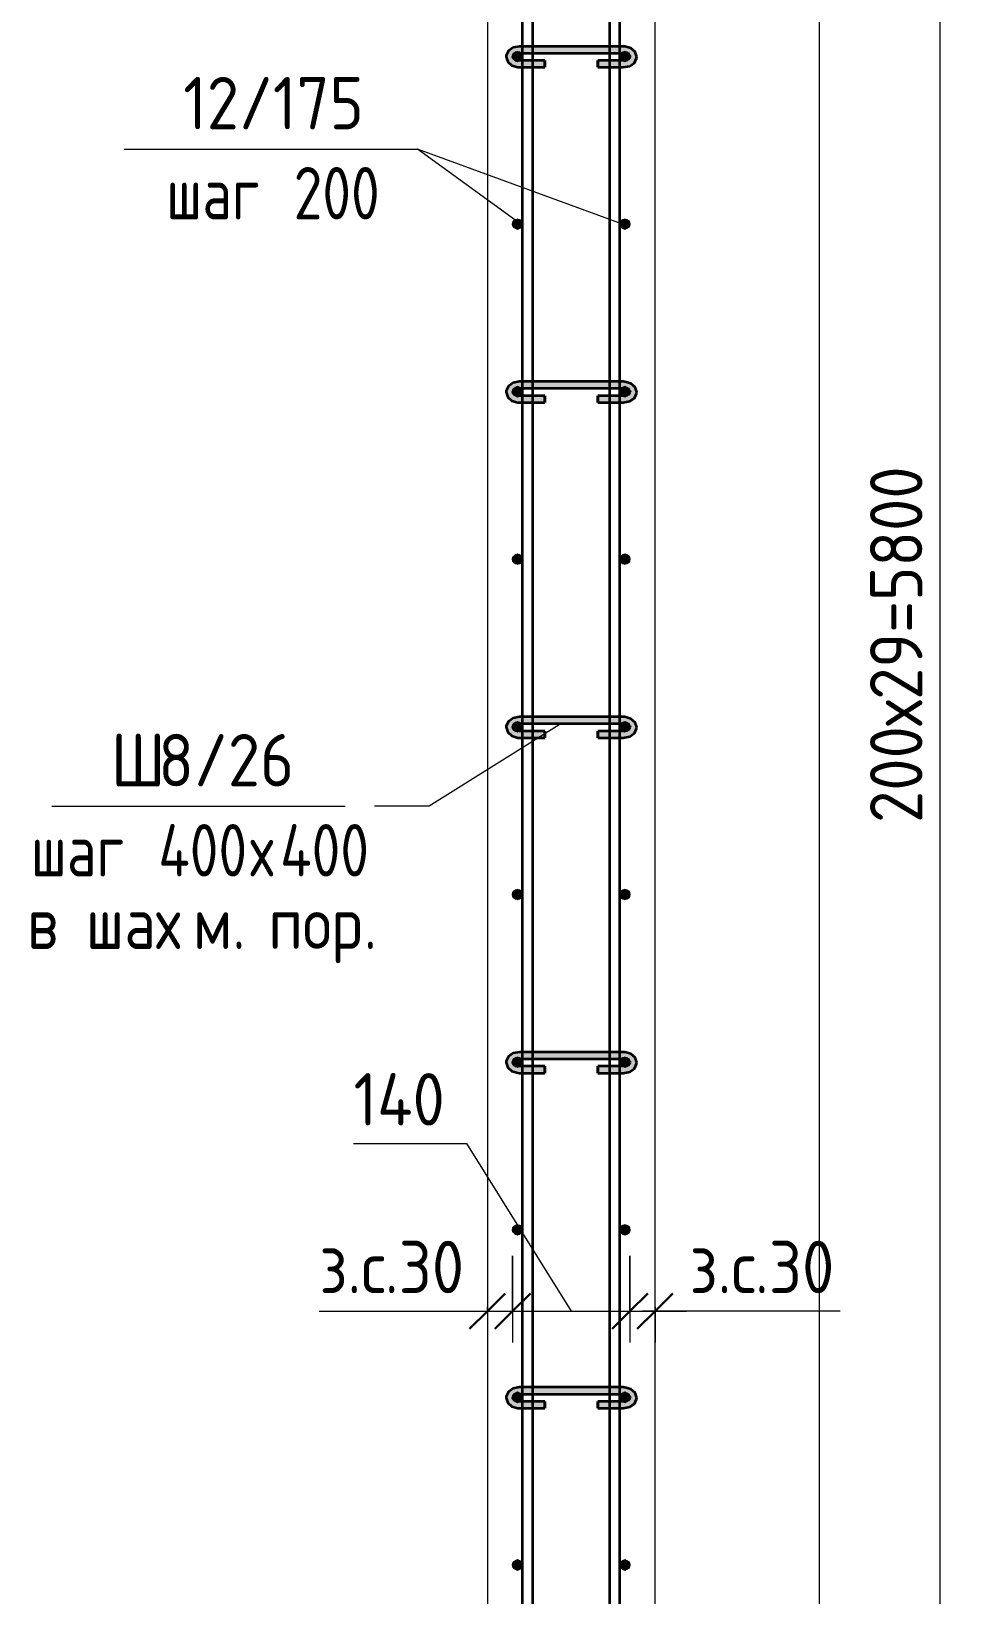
# Model space of a CAD drawing. Header units: millimetres. Extents: x 67134 to 118201, y -4983 to 13821.
# Drawn here: x 109141 to 110263, y -1136 to 730 of the extents above; entities that cross this region are included whole.
import ezdxf

# ---------------------------------------------------------------- set-up
doc = ezdxf.new("R2010")
doc.units = ezdxf.units.MM
for name, color, linetype, lineweight in [('AA_Dim', 7, 'Continuous', 9), ('AA_Dim-25', 7, 'Continuous', 9), ('AA_Oformlenie', 7, 'Continuous', 9), ('AA_Vinoska', 7, 'Continuous', 9), ('AF_Stena_Опалубка', 253, 'Continuous', 20), ('Gen_Text', 7, 'Continuous', 9), ('KR_Armatura', 7, 'Continuous', 20), ('KR_Armatura_Tonkie', 7, 'Continuous', 20)]:
    doc.layers.add(name, color=color, linetype=linetype, lineweight=lineweight)
doc.styles.add('ISOCPEUR_6', font='isocpeur.TTF', dxfattribs={"width": 0.85, "height": 62.5})
doc.styles.add('ISOCPEUR_7', font='isocpeur.TTF', dxfattribs={"width": 0.9, "height": 62.5})
doc.styles.add('ISOCPEUR_8', font='isocpeur.TTF', dxfattribs={"width": 0.8, "height": 62.5})
doc.dimstyles.new('00_Точн_3_знака__прозр__2', dxfattribs={"dimscale": 304.8, "dimtxt": 62.672186, "dimasz": 0.139436, "dimexe": 0.123031, "dimexo": 0.082021, "dimgap": 0.008202, "dimtad": 1, "dimdec": 3, "dimrnd": 0.001, "dimdsep": 46, "dimtxsty": 'ISOCPEUR_7', "dimblk1": 'OBLIQUE', "dimblk2": 'OBLIQUE', "dimsah": 1, "dimcen": 0.09, "dimdle": 0.123031, "dimazin": 0, "dimtfac": 1, "dimtdec": 4, "dimtix": 1, "dimtmove": 1, "dimatfit": 3, "dimfxl": 1, "dimtvp": 1, "dimtolj": 1, "dimtzin": 0, "dimlwd": 18, "dimlwe": 18, "dimarcsym": 2})
doc.dimstyles.new('00_Точн_3_знака__прозр__3', dxfattribs={"dimscale": 304.8, "dimtxt": 62.672186, "dimasz": 0.139436, "dimexe": 0.123031, "dimexo": 0.082021, "dimgap": 0.008202, "dimtad": 1, "dimdec": 3, "dimrnd": 0.001, "dimdsep": 46, "dimtxsty": 'ISOCPEUR_7', "dimblk1": 'OBLIQUE', "dimblk2": 'OBLIQUE', "dimsah": 1, "dimcen": 0.09, "dimdle": 0.123031, "dimazin": 0, "dimtfac": 1, "dimtdec": 4, "dimtix": 1, "dimtmove": 0, "dimatfit": 3, "dimfxl": 1, "dimtvp": 1, "dimtolj": 1, "dimtzin": 0, "dimlwd": 18, "dimlwe": 18, "dimarcsym": 2})

# ---------------------------------------------------------------- blocks, each defined once
blk = doc.blocks.new('261_Шпилька массив _НесАрм_РабПлоск_ - 8 А240-4096969-1-1 Армирование')
at = {"layer": 'KR_Armatura_Tonkie', "lineweight": 35}
for points in [[(-70926.7, 688.2), (-70926.7, 695), (-70932.9, 696.5), (-70934.2, 698.2), (-70934.7, 699.5), (-70933.7, 702.3), (-70930.7, 704.4), (-70926.7, 705.2), (-70926.7, 712), (-70932.8, 711), (-70935.6, 709.7), (-70939.2, 706.6), (-70941.5, 703.8), (-70942.7, 699.5), (-70941.5, 695.2), (-70938, 691.5), (-70932.6, 689), (-70930.6, 688.7)], [(-70906.5, 705.2), (-70802.9, 705.2), (-70802.9, 712), (-70926.7, 711.9), (-70926.7, 705.2), (-70911.1, 705.2)], [(-70802.9, 688.2), (-70796.8, 689.1), (-70791.6, 691.5), (-70788.1, 695.2), (-70786.9, 699.5), (-70788.1, 703.8), (-70790.6, 707.5), (-70795.4, 710.5), (-70802.9, 711.9), (-70802.9, 705.2), (-70798.9, 704.4), (-70796, 702.3), (-70795, 699.3), (-70795.5, 697.9), (-70797.4, 696.3), (-70802.9, 694.9), (-70802.9, 689)], [(-70906.5, 704), (-70802.9, 704.1), (-70802.9, 705.2), (-70926.7, 705.2), (-70926.7, 704), (-70911.1, 704)], [(-70911.1, 688.2), (-70896.4, 688.2), (-70896.4, 695), (-70926.7, 694.9), (-70926.7, 688.2), (-70923.1, 688.2)], [(-70821, 688.2), (-70802.9, 688.2), (-70802.9, 695), (-70833.2, 694.9), (-70833.2, 688.2)], [(-70906.5, 687), (-70896.4, 687.2), (-70896.4, 688.2), (-70926.7, 688.2), (-70926.7, 687), (-70911.1, 687)], [(-70807.1, 687), (-70802.9, 687.2), (-70802.9, 688.2), (-70833.2, 688.2), (-70833.2, 687), (-70819.1, 687)], [(-70926.7, 288.2), (-70926.7, 295), (-70932.9, 296.5), (-70934.2, 298), (-70934.7, 299.5), (-70933.7, 302.3), (-70930.7, 304.4), (-70926.7, 305.2), (-70926.7, 312), (-70932.8, 311), (-70935.6, 309.7), (-70939.2, 306.6), (-70941.5, 303.8), (-70942.7, 299.5), (-70941.5, 295.2), (-70938, 291.5), (-70932.6, 289), (-70930.6, 288.7)], [(-70878, 305.2), (-70802.9, 305.2), (-70802.9, 312), (-70926.7, 311.9), (-70926.7, 305.2), (-70906.5, 305.2)], [(-70925.5, 304), (-70802.9, 304.1), (-70802.9, 305.2), (-70926.7, 305.2), (-70926.7, 304)], [(-70802.9, 288.2), (-70796.8, 289.1), (-70791.6, 291.5), (-70788.1, 295.2), (-70786.9, 299.5), (-70788.1, 303.8), (-70790.5, 307.4), (-70795.4, 310.5), (-70802.9, 311.9), (-70802.9, 305.2), (-70798.9, 304.4), (-70796, 302.3), (-70795, 299.3), (-70795.5, 297.9), (-70797.4, 296.3), (-70802.9, 294.9), (-70802.9, 289)], [(-70923.1, 288.2), (-70896.4, 288.2), (-70896.4, 295), (-70926.7, 294.9), (-70926.7, 288.2)], [(-70923.1, 287), (-70896.4, 287.2), (-70896.4, 288.2), (-70926.7, 288.2), (-70926.7, 287)], [(-70821, 288.2), (-70802.9, 288.2), (-70802.9, 295), (-70833.2, 294.9), (-70833.2, 288.2)], [(-70807.1, 287), (-70802.9, 287.2), (-70802.9, 288.2), (-70833.2, 288.2), (-70833.2, 287), (-70819.1, 287)], [(-70926.7, -111.8), (-70926.7, -105), (-70932.9, -103.5), (-70934.2, -102), (-70934.7, -100.5), (-70933.7, -97.7), (-70930.7, -95.6), (-70926.7, -94.8), (-70926.7, -88), (-70932.8, -89), (-70935.6, -90.3), (-70939.2, -93.4), (-70941.5, -96.2), (-70942.7, -100.5), (-70941.5, -104.8), (-70938, -108.5), (-70932.6, -111), (-70930.6, -111.3)], [(-70878, -94.8), (-70802.9, -94.8), (-70802.9, -88), (-70926.7, -88.1), (-70926.7, -94.8), (-70906.5, -94.8)], [(-70802.9, -111.8), (-70796.8, -110.9), (-70791.6, -108.5), (-70788.1, -104.8), (-70786.9, -100.5), (-70788.1, -96.2), (-70790.5, -92.6), (-70795.4, -89.5), (-70802.9, -88.1), (-70802.9, -94.8), (-70798.9, -95.6), (-70796, -97.7), (-70795, -100.7), (-70795.5, -102.1), (-70797.4, -103.7), (-70802.9, -105.3), (-70802.9, -111)], [(-70807.1, -96), (-70802.9, -95.9), (-70802.9, -94.8), (-70926.7, -94.8), (-70926.7, -96), (-70819.1, -96)], [(-70923.1, -111.8), (-70896.4, -111.8), (-70896.4, -105), (-70926.7, -105.1), (-70926.7, -111.8)], [(-70906.5, -113), (-70896.4, -112.8), (-70896.4, -111.8), (-70926.7, -111.8), (-70926.7, -113), (-70911.1, -113)], [(-70821, -111.8), (-70802.9, -111.8), (-70802.9, -105), (-70833.2, -105.1), (-70833.2, -111.8)], [(-70807.1, -113), (-70802.9, -112.8), (-70802.9, -111.8), (-70833.2, -111.8), (-70833.2, -113), (-70819.1, -113)], [(-70926.7, -511.8), (-70926.7, -505), (-70932.9, -503.5), (-70934.2, -502), (-70934.7, -500.5), (-70933.7, -497.7), (-70930.7, -495.6), (-70926.7, -494.8), (-70926.7, -488), (-70933.3, -489.2), (-70935.6, -490.3), (-70939.2, -493.4), (-70941.5, -496.2), (-70942.7, -500.5), (-70941.5, -504.8), (-70938, -508.5), (-70932.6, -511), (-70930.6, -511.3)], [(-70878, -494.8), (-70802.9, -494.8), (-70802.9, -488), (-70926.7, -488.1), (-70926.7, -494.8), (-70906.5, -494.8)], [(-70925.5, -496), (-70802.9, -495.9), (-70802.9, -494.8), (-70926.7, -494.8), (-70926.7, -496)], [(-70802.9, -511.8), (-70796.8, -510.9), (-70791.6, -508.5), (-70788, -504.3), (-70786.9, -500.5), (-70788.1, -496.2), (-70790.5, -492.6), (-70795.4, -489.5), (-70802.9, -488.1), (-70802.9, -494.8), (-70798.9, -495.6), (-70796, -497.7), (-70795, -500.7), (-70795.5, -502.1), (-70797.4, -503.7), (-70802.9, -505.1), (-70802.9, -511)], [(-70926.7, -511.8), (-70896.4, -511.8), (-70896.4, -505), (-70926.7, -505.1), (-70926.7, -511)], [(-70906.5, -513), (-70896.4, -512.8), (-70896.4, -511.8), (-70926.7, -511.8), (-70926.7, -513), (-70911.1, -513)], [(-70819.1, -511.8), (-70802.9, -511.8), (-70802.9, -505), (-70833.2, -505.1), (-70833.2, -511.8), (-70821, -511.8)], [(-70807.1, -513), (-70802.9, -512.8), (-70802.9, -511.8), (-70833.2, -511.8), (-70833.2, -513), (-70819.1, -513)], [(-70926.7, -911.8), (-70926.7, -905), (-70933.2, -903.2), (-70934.2, -902), (-70934.7, -900.5), (-70933.7, -897.7), (-70930.7, -895.6), (-70926.7, -894.8), (-70926.7, -888), (-70932.8, -889), (-70935.6, -890.3), (-70939.2, -893.4), (-70941.5, -896.2), (-70942.7, -900.5), (-70941.5, -904.8), (-70938, -908.5), (-70932.6, -911), (-70930.6, -911.3)], [(-70807.1, -894.8), (-70802.9, -894.8), (-70802.9, -888), (-70926.7, -888.1), (-70926.7, -894.8), (-70819.1, -894.8)], [(-70807.1, -896), (-70802.9, -895.9), (-70802.9, -894.8), (-70926.7, -894.8), (-70926.7, -896), (-70819.1, -896)], [(-70802.9, -911.8), (-70796.8, -910.9), (-70791.6, -908.5), (-70788.1, -904.8), (-70786.9, -900.5), (-70788.1, -896.2), (-70790.5, -892.6), (-70795.4, -889.5), (-70802.9, -888.1), (-70802.9, -894.8), (-70798.9, -895.6), (-70796, -897.7), (-70795, -900.7), (-70795.5, -902.1), (-70797.4, -903.7), (-70802.9, -905.1), (-70802.9, -911)], [(-70923.1, -911.8), (-70896.4, -911.8), (-70896.4, -905), (-70926.7, -905.1), (-70926.7, -911.8)], [(-70906.5, -913), (-70896.4, -912.8), (-70896.4, -911.8), (-70926.7, -911.8), (-70926.7, -913), (-70911.1, -913)], [(-70819.1, -911.8), (-70802.9, -911.8), (-70802.9, -905), (-70833.2, -905.1), (-70833.2, -911.8), (-70821, -911.8)], [(-70807.1, -913), (-70802.9, -912.8), (-70802.9, -911.8), (-70833.2, -911.8), (-70833.2, -913), (-70819.1, -913)]]:
    blk.add_hatch(color=256, dxfattribs=at).paths.add_polyline_path(points)
h = blk.add_hatch(color=256, dxfattribs=at)
h.paths.add_polyline_path([(-70926.7, 687), (-70926.7, 688.2), (-70932.9, 689.1), (-70938, 691.5), (-70938.7, 691.9), (-70934.2, 688.7), (-70932.8, 688), (-70930.2, 687.6)])
h.paths.add_polyline_path([(-70934.2, 701), (-70932.9, 702.6), (-70926.7, 704.1), (-70926.7, 705.2), (-70930.7, 704.4), (-70933.7, 702.3), (-70933.9, 701.7)])
h = blk.add_hatch(color=256, dxfattribs=at)
h.paths.add_polyline_path([(-70802.9, 687), (-70795.4, 688.5), (-70790.5, 691.6), (-70788.1, 695.2), (-70791.6, 691.5), (-70797, 689), (-70802.9, 688.2), (-70802.9, 687.2)])
h.paths.add_polyline_path([(-70795.7, 701.4), (-70796, 702.3), (-70799.5, 704.5), (-70802.9, 705.2), (-70802.9, 704), (-70802.3, 703.9), (-70796, 701.5)])
h = blk.add_hatch(color=256, dxfattribs=at)
h.paths.add_polyline_path([(-70926.7, 287), (-70926.7, 288.2), (-70932.9, 289.1), (-70938, 291.5), (-70938.7, 291.9), (-70934.2, 288.7), (-70932.8, 288), (-70930.2, 287.6)])
h.paths.add_polyline_path([(-70934.2, 301), (-70932.9, 302.6), (-70926.7, 304.1), (-70926.7, 305.2), (-70930.7, 304.4), (-70933.7, 302.3), (-70933.9, 301.7)])
h = blk.add_hatch(color=256, dxfattribs=at)
h.paths.add_polyline_path([(-70802.9, 287), (-70795.4, 288.5), (-70790.5, 291.6), (-70788.1, 295.2), (-70791.6, 291.5), (-70797, 289), (-70802.9, 288.2), (-70802.9, 287.2)])
h.paths.add_polyline_path([(-70795.7, 301.4), (-70796, 302.3), (-70799.5, 304.5), (-70802.9, 305.2), (-70802.9, 304), (-70802.3, 303.9), (-70796, 301.5)])
h = blk.add_hatch(color=256, dxfattribs=at)
h.paths.add_polyline_path([(-70926.7, -113), (-70926.7, -111.8), (-70932.9, -110.9), (-70938, -108.5), (-70938.7, -108.1), (-70934.2, -111.3), (-70932.8, -112), (-70930.2, -112.4)])
h.paths.add_polyline_path([(-70934.2, -99), (-70932.9, -97.4), (-70926.7, -95.9), (-70926.7, -94.8), (-70930.7, -95.6), (-70933.7, -97.7), (-70933.9, -98.3)])
h = blk.add_hatch(color=256, dxfattribs=at)
h.paths.add_polyline_path([(-70802.9, -113), (-70795.4, -111.5), (-70790.5, -108.4), (-70788.1, -104.8), (-70791.6, -108.5), (-70797, -111), (-70802.9, -111.8), (-70802.9, -112.8)])
h.paths.add_polyline_path([(-70795.7, -98.6), (-70796, -97.7), (-70799.5, -95.5), (-70802.9, -94.8), (-70802.9, -96), (-70802.3, -96.1), (-70796, -98.5)])
h = blk.add_hatch(color=256, dxfattribs=at)
h.paths.add_polyline_path([(-70926.7, -513), (-70926.7, -511.8), (-70932.9, -510.9), (-70938, -508.5), (-70938.7, -508.1), (-70934.2, -511.3), (-70932.8, -512), (-70930.2, -512.4)])
h.paths.add_polyline_path([(-70934.2, -499), (-70932.9, -497.4), (-70926.7, -495.9), (-70926.7, -494.8), (-70930.7, -495.6), (-70933.7, -497.7), (-70933.9, -498.3)])
h = blk.add_hatch(color=256, dxfattribs=at)
h.paths.add_polyline_path([(-70802.9, -513), (-70795.4, -511.5), (-70790.5, -508.4), (-70788.1, -504.8), (-70791.6, -508.5), (-70797, -511), (-70802.9, -511.8), (-70802.9, -512.8)])
h.paths.add_polyline_path([(-70795.7, -498.6), (-70796, -497.7), (-70799.5, -495.5), (-70802.9, -494.8), (-70802.9, -496), (-70802.3, -496.1), (-70796, -498.5)])
h = blk.add_hatch(color=256, dxfattribs=at)
h.paths.add_polyline_path([(-70926.7, -913), (-70926.7, -911.8), (-70932.9, -910.9), (-70938, -908.5), (-70938.7, -908.1), (-70934.2, -911.3), (-70932.8, -912), (-70930.2, -912.4)])
h.paths.add_polyline_path([(-70934.2, -899), (-70932.9, -897.4), (-70926.7, -895.9), (-70926.7, -894.8), (-70930.7, -895.6), (-70933.7, -897.7), (-70933.9, -898.3)])
h = blk.add_hatch(color=256, dxfattribs=at)
h.paths.add_polyline_path([(-70802.9, -913), (-70795.4, -911.5), (-70790.5, -908.4), (-70788.1, -904.8), (-70791.6, -908.5), (-70797, -911), (-70802.9, -911.8), (-70802.9, -912.8)])
h.paths.add_polyline_path([(-70795.7, -898.6), (-70796, -897.7), (-70799.5, -895.5), (-70802.9, -894.8), (-70802.9, -896), (-70802.3, -896.1), (-70796, -898.5)])
for p, q in [((-70923.1, 712), (-70926.7, 712)), ((-70911.1, 712), (-70923.1, 712)), ((-70819.1, 712), (-70911.1, 712)), ((-70807.1, 712), (-70819.1, 712)), ((-70802.9, 712), (-70807.1, 712)), ((-70926.7, 704), (-70923.1, 704)), ((-70923.1, 695), (-70926.7, 695)), ((-70923.1, 704), (-70911.1, 704)), ((-70911.1, 695), (-70923.1, 695)), ((-70911.1, 704), (-70819.1, 704)), ((-70896.4, 695), (-70911.1, 695)), ((-70896.4, 695), (-70896.4, 688.2)), ((-70896.4, 693.8), (-70896.4, 694.9)), ((-70896.4, 687.2), (-70896.4, 693.8)), ((-70819.1, 695), (-70833.2, 695)), ((-70833.2, 688.2), (-70833.2, 695)), ((-70833.2, 694.9), (-70833.2, 693.8)), ((-70833.2, 693.8), (-70833.2, 687.2)), ((-70819.1, 704), (-70807.1, 704)), ((-70807.1, 695), (-70819.1, 695)), ((-70807.1, 704), (-70802.9, 704)), ((-70802.9, 695), (-70807.1, 695)), ((-70926.7, 687), (-70923.1, 687)), ((-70923.1, 687), (-70911.1, 687)), ((-70911.1, 687), (-70896.4, 687)), ((-70896.4, 688.2), (-70896.4, 687)), ((-70833.2, 687), (-70833.2, 688.2)), ((-70833.2, 687), (-70819.1, 687)), ((-70819.1, 687), (-70807.1, 687)), ((-70807.1, 687), (-70802.9, 687)), ((-70923.1, 312), (-70926.7, 312)), ((-70926.7, 304), (-70923.1, 304)), ((-70911.1, 312), (-70923.1, 312)), ((-70923.1, 304), (-70911.1, 304)), ((-70819.1, 312), (-70911.1, 312)), ((-70911.1, 304), (-70819.1, 304)), ((-70807.1, 312), (-70819.1, 312)), ((-70819.1, 304), (-70807.1, 304)), ((-70802.9, 312), (-70807.1, 312)), ((-70807.1, 304), (-70802.9, 304)), ((-70923.1, 295), (-70926.7, 295)), ((-70926.7, 287), (-70923.1, 287)), ((-70911.1, 295), (-70923.1, 295)), ((-70923.1, 287), (-70911.1, 287)), ((-70896.4, 295), (-70911.1, 295)), ((-70911.1, 287), (-70896.4, 287)), ((-70896.4, 295), (-70896.4, 288.2)), ((-70896.4, 293.8), (-70896.4, 294.9)), ((-70896.4, 287.2), (-70896.4, 293.7)), ((-70896.4, 288.2), (-70896.4, 287)), ((-70819.1, 295), (-70833.2, 295)), ((-70833.2, 288.2), (-70833.2, 295)), ((-70833.2, 294.9), (-70833.2, 293.8)), ((-70833.2, 293.7), (-70833.2, 287.2)), ((-70833.2, 287), (-70833.2, 288.2)), ((-70833.2, 287), (-70819.1, 287)), ((-70807.1, 295), (-70819.1, 295)), ((-70819.1, 287), (-70807.1, 287)), ((-70802.9, 295), (-70807.1, 295)), ((-70807.1, 287), (-70802.9, 287)), ((-70923.1, -88), (-70926.7, -88)), ((-70911.1, -88), (-70923.1, -88)), ((-70819.1, -88), (-70911.1, -88)), ((-70807.1, -88), (-70819.1, -88)), ((-70802.9, -88), (-70807.1, -88)), ((-70926.7, -96), (-70923.1, -96)), ((-70923.1, -105), (-70926.7, -105)), ((-70923.1, -96), (-70911.1, -96)), ((-70911.1, -105), (-70923.1, -105)), ((-70911.1, -96), (-70819.1, -96)), ((-70896.4, -105), (-70911.1, -105)), ((-70896.4, -105), (-70896.4, -111.8)), ((-70896.4, -106.2), (-70896.4, -105.1)), ((-70896.4, -112.8), (-70896.4, -106.2)), ((-70896.4, -111.8), (-70896.4, -113)), ((-70819.1, -105), (-70833.2, -105)), ((-70833.2, -111.8), (-70833.2, -105)), ((-70833.2, -105.1), (-70833.2, -106.2)), ((-70833.2, -106.2), (-70833.2, -112.8)), ((-70833.2, -113), (-70833.2, -111.8)), ((-70819.1, -96), (-70807.1, -96)), ((-70807.1, -105), (-70819.1, -105)), ((-70807.1, -96), (-70802.9, -96)), ((-70802.9, -105), (-70807.1, -105)), ((-70926.7, -113), (-70923.1, -113)), ((-70923.1, -113), (-70911.1, -113)), ((-70911.1, -113), (-70896.4, -113)), ((-70833.2, -113), (-70819.1, -113)), ((-70819.1, -113), (-70807.1, -113)), ((-70807.1, -113), (-70802.9, -113)), ((-70923.1, -488), (-70926.7, -488)), ((-70926.7, -496), (-70923.1, -496)), ((-70911.1, -488), (-70923.1, -488)), ((-70923.1, -496), (-70911.1, -496)), ((-70819.1, -488), (-70911.1, -488)), ((-70911.1, -496), (-70819.1, -496)), ((-70807.1, -488), (-70819.1, -488)), ((-70819.1, -496), (-70807.1, -496)), ((-70802.9, -488), (-70807.1, -488)), ((-70807.1, -496), (-70802.9, -496)), ((-70923.1, -505), (-70926.7, -505)), ((-70926.7, -513), (-70923.1, -513)), ((-70911.1, -505), (-70923.1, -505)), ((-70923.1, -513), (-70911.1, -513)), ((-70896.4, -505), (-70911.1, -505)), ((-70911.1, -513), (-70896.4, -513)), ((-70896.4, -505), (-70896.4, -511.8)), ((-70896.4, -506.2), (-70896.4, -505.1)), ((-70896.4, -512.8), (-70896.4, -506.2)), ((-70896.4, -511.8), (-70896.4, -513)), ((-70819.1, -505), (-70833.2, -505)), ((-70833.2, -511.8), (-70833.2, -505)), ((-70833.2, -505.1), (-70833.2, -506.2)), ((-70833.2, -506.2), (-70833.2, -512.8)), ((-70833.2, -513), (-70833.2, -511.8)), ((-70833.2, -513), (-70819.1, -513)), ((-70807.1, -505), (-70819.1, -505)), ((-70819.1, -513), (-70807.1, -513)), ((-70802.9, -505), (-70807.1, -505)), ((-70807.1, -513), (-70802.9, -513)), ((-70923.1, -888), (-70926.7, -888)), ((-70911.1, -888), (-70923.1, -888)), ((-70819.1, -888), (-70911.1, -888)), ((-70807.1, -888), (-70819.1, -888)), ((-70802.9, -888), (-70807.1, -888)), ((-70926.7, -896), (-70923.1, -896)), ((-70923.1, -905), (-70926.7, -905)), ((-70926.7, -913), (-70923.1, -913)), ((-70923.1, -896), (-70911.1, -896)), ((-70911.1, -905), (-70923.1, -905)), ((-70923.1, -913), (-70911.1, -913)), ((-70911.1, -896), (-70819.1, -896)), ((-70896.4, -905), (-70911.1, -905)), ((-70911.1, -913), (-70896.4, -913)), ((-70896.4, -905), (-70896.4, -911.8)), ((-70896.4, -906.2), (-70896.4, -905.1)), ((-70896.4, -912.8), (-70896.4, -906.2)), ((-70896.4, -911.8), (-70896.4, -913)), ((-70819.1, -905), (-70833.2, -905)), ((-70833.2, -911.8), (-70833.2, -905)), ((-70833.2, -905.1), (-70833.2, -906.2)), ((-70833.2, -906.2), (-70833.2, -912.8)), ((-70833.2, -913), (-70833.2, -911.8)), ((-70833.2, -913), (-70819.1, -913)), ((-70819.1, -896), (-70807.1, -896)), ((-70807.1, -905), (-70819.1, -905)), ((-70819.1, -913), (-70807.1, -913)), ((-70807.1, -896), (-70802.9, -896)), ((-70802.9, -905), (-70807.1, -905)), ((-70807.1, -913), (-70802.9, -913))]:
    blk.add_line(p, q, dxfattribs=at)
at = {"layer": 'KR_Armatura_Tonkie', "lineweight": 35, "flags": 128}
for points in [[(-70926.7, 712), (-70934.3, 710.5), (-70939.9, 706.6), (-70942.6, 701.1), (-70942.7, 699.5)], [(-70786.9, 699.5), (-70788.7, 705.4), (-70793.8, 709.8), (-70801, 711.9), (-70802.9, 712)], [(-70942.7, 699.5), (-70940.9, 693.6), (-70935.9, 689.2), (-70928.6, 687.1), (-70926.7, 687)], [(-70934.7, 699.5), (-70933.8, 701.5), (-70930, 703.6), (-70926.7, 704)], [(-70926.7, 695), (-70931.7, 696.1), (-70934.4, 698.3), (-70934.7, 699.5)], [(-70802.9, 704), (-70797.9, 702.9), (-70795.2, 700.7), (-70794.9, 699.5)], [(-70802.9, 687), (-70795.3, 688.5), (-70789.7, 692.4), (-70787, 697.9), (-70786.9, 699.5)], [(-70794.9, 699.5), (-70795.9, 697.5), (-70799.6, 695.5), (-70802.9, 695)], [(-70926.7, 312), (-70934.3, 310.5), (-70939.9, 306.6), (-70942.6, 301.1), (-70942.7, 299.5)], [(-70942.7, 299.5), (-70940.9, 293.6), (-70935.9, 289.2), (-70928.6, 287.1), (-70926.7, 287)], [(-70934.7, 299.5), (-70933.8, 301.5), (-70930, 303.6), (-70926.7, 304)], [(-70926.7, 295), (-70931.7, 296.1), (-70934.4, 298.3), (-70934.7, 299.5)], [(-70786.9, 299.5), (-70788.7, 305.4), (-70793.8, 309.8), (-70801, 311.9), (-70802.9, 312)], [(-70802.9, 304), (-70797.9, 302.9), (-70795.2, 300.7), (-70794.9, 299.5)], [(-70802.9, 287), (-70795.3, 288.5), (-70789.7, 292.4), (-70787, 297.9), (-70786.9, 299.5)], [(-70794.9, 299.5), (-70795.9, 297.5), (-70799.6, 295.5), (-70802.9, 295)], [(-70926.7, -88), (-70934.3, -89.5), (-70939.9, -93.4), (-70942.6, -98.9), (-70942.7, -100.5)], [(-70786.9, -100.5), (-70788.7, -94.6), (-70793.8, -90.2), (-70801, -88.1), (-70802.9, -88)], [(-70942.7, -100.5), (-70940.9, -106.4), (-70935.9, -110.8), (-70928.6, -112.9), (-70926.7, -113)], [(-70934.7, -100.5), (-70933.8, -98.5), (-70930, -96.4), (-70926.7, -96)], [(-70926.7, -105), (-70931.7, -103.9), (-70934.4, -101.7), (-70934.7, -100.5)], [(-70802.9, -96), (-70797.9, -97.1), (-70795.2, -99.3), (-70794.9, -100.5)], [(-70802.9, -113), (-70795.3, -111.5), (-70789.7, -107.6), (-70787, -102.1), (-70786.9, -100.5)], [(-70794.9, -100.5), (-70795.9, -102.5), (-70799.6, -104.5), (-70802.9, -105)], [(-70926.7, -488), (-70934.3, -489.5), (-70939.9, -493.4), (-70942.6, -498.9), (-70942.7, -500.5)], [(-70942.7, -500.5), (-70940.9, -506.4), (-70935.9, -510.8), (-70928.6, -512.9), (-70926.7, -513)], [(-70934.7, -500.5), (-70933.8, -498.5), (-70930, -496.4), (-70926.7, -496)], [(-70926.7, -505), (-70931.7, -503.9), (-70934.4, -501.7), (-70934.7, -500.5)], [(-70786.9, -500.5), (-70788.7, -494.6), (-70793.8, -490.2), (-70801, -488.1), (-70802.9, -488)], [(-70802.9, -496), (-70797.9, -497.1), (-70795.2, -499.3), (-70794.9, -500.5)], [(-70802.9, -513), (-70795.3, -511.5), (-70789.7, -507.6), (-70787, -502.1), (-70786.9, -500.5)], [(-70794.9, -500.5), (-70795.9, -502.5), (-70799.6, -504.5), (-70802.9, -505)], [(-70926.7, -888), (-70934.3, -889.5), (-70939.9, -893.4), (-70942.6, -898.9), (-70942.7, -900.5)], [(-70786.9, -900.5), (-70788.7, -894.6), (-70793.8, -890.2), (-70801, -888.1), (-70802.9, -888)], [(-70942.7, -900.5), (-70940.9, -906.4), (-70935.9, -910.8), (-70928.6, -912.9), (-70926.7, -913)], [(-70934.7, -900.5), (-70933.8, -898.5), (-70930, -896.4), (-70926.7, -896)], [(-70926.7, -905), (-70931.7, -903.9), (-70934.4, -901.7), (-70934.7, -900.5)], [(-70802.9, -896), (-70797.9, -897.1), (-70795.2, -899.3), (-70794.9, -900.5)], [(-70802.9, -913), (-70795.3, -911.5), (-70789.7, -907.6), (-70787, -902.1), (-70786.9, -900.5)], [(-70794.9, -900.5), (-70795.9, -902.5), (-70799.6, -904.5), (-70802.9, -905)]]:
    blk.add_lwpolyline(points, dxfattribs=at)
blk = doc.blocks.new('011_Прямоугольник обрыва _ЭлУзла_ - 011_Прямоугольник обрыва _ЭлУзла_-4122385-1-1 Армирование')
at = {"layer": 'AA_Oformlenie'}
blk.add_line((-70569.3, 2049), (-70569.3, -1542.4), dxfattribs=at)
blk = doc.blocks.new('DIMBLOCK74-1-1 Армирование')
at = {"layer": 'AA_Dim-25', "lineweight": 18}
for p, q in [((109715, -731), (109715, -834.7)), ((109715, -797.2), (109715, -731)), ((109484.4, -797.2), (109689.1, -797.2)), ((109647.5, -797.2), (109715, -797.2)), ((109685, -792.1), (109685, -834.7)), ((109685, -797.2), (109685, -792.1)), ((109689.1, -797.2), (109700, -797.2))]:
    blk.add_line(p, q, dxfattribs=at)
at = {"layer": 'AA_Dim-25', "lineweight": 30}
for p, q in [((109685, -797.2), (109706.3, -775.9)), ((109715, -797.2), (109736.3, -775.9)), ((109685, -797.2), (109663.8, -818.4)), ((109715, -797.2), (109693.8, -818.4))]:
    blk.add_line(p, q, dxfattribs=at)
at = {"layer": 'AA_Dim-25', "color": 0, "lineweight": 18, "insert": (109484.4, -713.2), "char_height": 62.5, "width": 215.687, "attachment_point": 1, "line_spacing_factor": 1.135194, "style": 'ISOCPEUR_7'}
blk.add_mtext('з.с.30', dxfattribs=at)
blk = doc.blocks.new('_Oblique')
at = {"color": 0, "linetype": 'ByBlock', "lineweight": -2}
blk.add_line((-0.5, -0.5), (0.5, 0.5), dxfattribs=at)
blk = doc.blocks.new('DIMBLOCK75-1-1 Армирование')
at = {"layer": 'AA_Dim-25', "lineweight": 18}
for p, q in [((109525.2, -597), (109660.2, -597)), ((109660.2, -597), (109785, -797.2)), ((109715, -731), (109715, -834.7)), ((109715, -797.2), (109715, -731)), ((109855, -731), (109855, -834.7)), ((109855, -797.2), (109855, -731)), ((109715, -797.2), (109855, -797.2))]:
    blk.add_line(p, q, dxfattribs=at)
at = {"layer": 'AA_Dim-25', "lineweight": 30}
for p, q in [((109715, -797.2), (109736.3, -775.9)), ((109855, -797.2), (109876.3, -775.9)), ((109715, -797.2), (109693.8, -818.4)), ((109855, -797.2), (109833.8, -818.4))]:
    blk.add_line(p, q, dxfattribs=at)
at = {"layer": 'AA_Dim-25', "color": 0, "lineweight": 18, "insert": (109525.2, -513.1), "char_height": 62.5, "width": 131.966, "attachment_point": 1, "line_spacing_factor": 1.135194, "style": 'ISOCPEUR_7'}
blk.add_mtext('140', dxfattribs=at)
blk = doc.blocks.new('DIMBLOCK76-1-1 Армирование')
at = {"layer": 'AA_Dim-25', "lineweight": 18}
for p, q in [((109855, -731), (109855, -834.7)), ((109855, -797.2), (109855, -731)), ((109855, -797.2), (109922.5, -797.2)), ((109901.2, -797.2), (109870, -797.2)), ((109885, -792.1), (109885, -834.7)), ((109885, -797.2), (109885, -792.1)), ((110105.9, -797.2), (109901.2, -797.2))]:
    blk.add_line(p, q, dxfattribs=at)
at = {"layer": 'AA_Dim-25', "lineweight": 30}
for p, q in [((109855, -797.2), (109876.3, -775.9)), ((109885, -797.2), (109906.3, -775.9)), ((109855, -797.2), (109833.8, -818.4)), ((109885, -797.2), (109863.8, -818.4))]:
    blk.add_line(p, q, dxfattribs=at)
at = {"layer": 'AA_Dim-25', "color": 0, "lineweight": 18, "insert": (109926.2, -713.2), "char_height": 62.5, "width": 215.687, "attachment_point": 1, "line_spacing_factor": 1.135194, "style": 'ISOCPEUR_7'}
blk.add_mtext('з.с.30', dxfattribs=at)
blk = doc.blocks.new('DIMBLOCK81-1-1 Армирование')
at = {"layer": 'AA_Dim-25', "lineweight": 30}
for p, q in [((110225.5, 2900), (110204.2, 2921.2)), ((110225.5, 2900), (110246.7, 2878.8)), ((110225.5, -2900), (110204.2, -2878.8)), ((110225.5, -2900), (110246.7, -2921.2))]:
    blk.add_line(p, q, dxfattribs=at)
at = {"layer": 'AA_Dim-25', "lineweight": 18}
for p, q in [((109880, 2900), (110263, 2900)), ((110225.5, 2900), (109880, 2900)), ((110225.5, -2900), (110225.5, 2900)), ((109880, -2900), (110263, -2900)), ((110225.5, -2900), (109880, -2900))]:
    blk.add_line(p, q, dxfattribs=at)
at = {"layer": 'AA_Dim-25', "color": 0, "lineweight": 18, "insert": (110141.6, -214.6), "char_height": 62.5, "width": 515.094, "attachment_point": 1, "rotation": 90, "line_spacing_factor": 1.135194, "style": 'ISOCPEUR_7'}
blk.add_mtext('200х29=5800', dxfattribs=at)
blk = doc.blocks.new('042_М_Арматуры - Диам длина поз _ Комментарий-3662934-1-1 Армирование')
at = {"layer": 'AA_Vinoska'}
blk.add_line((-72259.7, -2790.4), (-71909.7, -2790.4), dxfattribs=at)

msp = doc.modelspace()

# ---------------------------------------------------------------- hatches: boundary and pattern name
at = {"layer": 'KR_Armatura'}
h = msp.add_hatch(color=256, dxfattribs=at)
edge = h.paths.add_edge_path()
edge.add_arc((109721.0072, 700), 6, 0, 360)
for points in [[(109721.0072, 694), (109726.2033, 697), (109726.2033, 703), (109721.0072, 706), (109715.811, 703), (109715.811, 697)], [(109849.0072, 694), (109854.2033, 697), (109854.2033, 703), (109849.0072, 706), (109843.811, 703), (109843.811, 697)], [(109721.0072, 494), (109726.2033, 497), (109726.2033, 503), (109721.0072, 506), (109715.811, 503), (109715.811, 497)], [(109849.0072, 494), (109854.2033, 497), (109854.2033, 503), (109849.0072, 506), (109843.811, 503), (109843.811, 497)], [(109721.0072, 294), (109726.2033, 297), (109726.2033, 303), (109721.0072, 306), (109715.811, 303), (109715.811, 297)], [(109849.0072, 294), (109854.2033, 297), (109854.2033, 303), (109849.0072, 306), (109843.811, 303), (109843.811, 297)], [(109721.0072, 94), (109726.2033, 97), (109726.2033, 103), (109721.0072, 106), (109715.811, 103), (109715.811, 97)], [(109849.0072, 94), (109854.2033, 97), (109854.2033, 103), (109849.0072, 106), (109843.811, 103), (109843.811, 97)], [(109721.0072, -106), (109726.2033, -103), (109726.2033, -97), (109721.0072, -94), (109715.811, -97), (109715.811, -103), (109719.7516, -105.2751)], [(109849.0072, -106), (109854.2033, -103), (109854.2033, -97), (109849.0072, -94), (109843.811, -97), (109843.811, -103), (109847.7516, -105.2751)], [(109721.0072, -306), (109726.2033, -303), (109726.2033, -297), (109721.0072, -294), (109715.811, -297), (109715.811, -303)], [(109849.0072, -306), (109854.2033, -303), (109854.2033, -297), (109849.0072, -294), (109843.811, -297), (109843.811, -303)], [(109721.0072, -506), (109726.2033, -503), (109726.2033, -497), (109721.0072, -494), (109715.811, -497), (109715.811, -503), (109717.9774, -504.2507)], [(109849.0072, -506), (109854.2033, -503), (109854.2033, -497), (109849.0072, -494), (109843.811, -497), (109843.811, -503), (109845.9774, -504.2507)], [(109721.0072, -706), (109726.2033, -703), (109726.2033, -697), (109721.0072, -694), (109715.811, -697), (109715.811, -703)], [(109849.0072, -706), (109854.2033, -703), (109854.2033, -697), (109849.0072, -694), (109843.811, -697), (109843.811, -703)], [(109721.0072, -906), (109726.2033, -903), (109726.2033, -897), (109721.0072, -894), (109715.811, -897), (109715.811, -903), (109716.2032, -903.2264)], [(109849.0072, -906), (109854.2033, -903), (109854.2033, -897), (109849.0072, -894), (109843.811, -897), (109843.811, -903), (109844.2032, -903.2264)], [(109721.0072, -1106), (109726.2033, -1103), (109726.2033, -1097), (109721.0072, -1094), (109715.811, -1097), (109715.811, -1103)], [(109849.0072, -1106), (109854.2033, -1103), (109854.2033, -1097), (109849.0072, -1094), (109843.811, -1097), (109843.811, -1103)]]:
    msp.add_hatch(color=256, dxfattribs=at).paths.add_polyline_path(points)
h = msp.add_hatch(color=256, dxfattribs=at)
edge = h.paths.add_edge_path()
edge.add_arc((109849.0072, 700), 6, 0, 360)
h = msp.add_hatch(color=256, dxfattribs=at)
edge = h.paths.add_edge_path()
edge.add_arc((109721.0072, 500), 6, 0, 360)
h = msp.add_hatch(color=256, dxfattribs=at)
edge = h.paths.add_edge_path()
edge.add_arc((109849.0072, 500), 6, 0, 360)
h = msp.add_hatch(color=256, dxfattribs=at)
edge = h.paths.add_edge_path()
edge.add_arc((109721.0072, 300), 6, 0, 360)
h = msp.add_hatch(color=256, dxfattribs=at)
edge = h.paths.add_edge_path()
edge.add_arc((109849.0072, 300), 6, 0, 360)
h = msp.add_hatch(color=256, dxfattribs=at)
edge = h.paths.add_edge_path()
edge.add_arc((109721.0072, 100), 6, 0, 360)
h = msp.add_hatch(color=256, dxfattribs=at)
edge = h.paths.add_edge_path()
edge.add_arc((109849.0072, 100), 6, 0, 360)
h = msp.add_hatch(color=256, dxfattribs=at)
edge = h.paths.add_edge_path()
edge.add_arc((109721.0072, -100), 6, 0, 360)
h = msp.add_hatch(color=256, dxfattribs=at)
edge = h.paths.add_edge_path()
edge.add_arc((109849.0072, -100), 6, 0, 360)
h = msp.add_hatch(color=256, dxfattribs=at)
edge = h.paths.add_edge_path()
edge.add_arc((109721.0072, -300), 6, 0, 360)
h = msp.add_hatch(color=256, dxfattribs=at)
edge = h.paths.add_edge_path()
edge.add_arc((109849.0072, -300), 6, 0, 360)
h = msp.add_hatch(color=256, dxfattribs=at)
edge = h.paths.add_edge_path()
edge.add_arc((109721.0072, -500), 6, 0, 360)
h = msp.add_hatch(color=256, dxfattribs=at)
edge = h.paths.add_edge_path()
edge.add_arc((109849.0072, -500), 6, 0, 360)
h = msp.add_hatch(color=256, dxfattribs=at)
edge = h.paths.add_edge_path()
edge.add_arc((109721.0072, -700), 6, 0, 360)
h = msp.add_hatch(color=256, dxfattribs=at)
edge = h.paths.add_edge_path()
edge.add_arc((109849.0072, -700), 6, 0, 360)
h = msp.add_hatch(color=256, dxfattribs=at)
edge = h.paths.add_edge_path()
edge.add_arc((109721.0072, -900), 6, 0, 360)
h = msp.add_hatch(color=256, dxfattribs=at)
edge = h.paths.add_edge_path()
edge.add_arc((109849.0072, -900), 6, 0, 360)
h = msp.add_hatch(color=256, dxfattribs=at)
edge = h.paths.add_edge_path()
edge.add_arc((109721.0072, -1100), 6, 0, 360)
h = msp.add_hatch(color=256, dxfattribs=at)
edge = h.paths.add_edge_path()
edge.add_arc((109849.0072, -1100), 6, 0, 360)

# ---------------------------------------------------------------- linework, layer by layer
at = {"layer": 'AA_Vinoska'}
for p, q in [((109717.6584, 505.0809), (109601.5483, 589.2613)), ((109850.5748, 498.4351), (109601.5483, 589.2613)), ((109773.6127, -95.3658), (109615.364, -194.7209)), ((109615.364, -194.7209), (109550.1568, -194.7209))]:
    msp.add_line(p, q, dxfattribs=at)
at = {"layer": 'AF_Stena_Опалубка'}
for p, q in [((109685.0072, 3050), (109685.0072, -2950)), ((109885.0072, -2942), (109885.0072, 3042))]:
    msp.add_line(p, q, dxfattribs=at)
at = {"layer": 'KR_Armatura'}
for p, q in [((109721.0072, 706), (109715.811, 703)), ((109715.811, 703), (109715.811, 697)), ((109715.811, 697), (109721.0072, 694)), ((109726.2033, 703), (109721.0072, 706)), ((109721.0072, 694), (109726.2033, 697)), ((109726.2033, 697), (109726.2033, 703)), ((109849.0072, 706), (109843.811, 703)), ((109843.811, 703), (109843.811, 697)), ((109843.811, 697), (109849.0072, 694)), ((109854.2033, 703), (109849.0072, 706)), ((109849.0072, 694), (109854.2033, 697)), ((109854.2033, 697), (109854.2033, 703)), ((109721.0072, 506), (109715.811, 503)), ((109726.2033, 503), (109721.0072, 506)), ((109849.0072, 506), (109843.811, 503)), ((109854.2033, 503), (109849.0072, 506)), ((109715.811, 503), (109715.811, 497)), ((109715.811, 497), (109721.0072, 494)), ((109721.0072, 494), (109726.2033, 497)), ((109726.2033, 497), (109726.2033, 503)), ((109843.811, 503), (109843.811, 497)), ((109843.811, 497), (109849.0072, 494)), ((109849.0072, 494), (109854.2033, 497)), ((109854.2033, 497), (109854.2033, 503)), ((109721.0072, 306), (109715.811, 303)), ((109715.811, 303), (109715.811, 297)), ((109726.2033, 303), (109721.0072, 306)), ((109726.2033, 297), (109726.2033, 303)), ((109849.0072, 306), (109843.811, 303)), ((109843.811, 303), (109843.811, 297)), ((109854.2033, 303), (109849.0072, 306)), ((109854.2033, 297), (109854.2033, 303)), ((109715.811, 297), (109721.0072, 294)), ((109721.0072, 294), (109726.2033, 297)), ((109843.811, 297), (109849.0072, 294)), ((109849.0072, 294), (109854.2033, 297)), ((109721.0072, 106), (109715.811, 103)), ((109715.811, 103), (109715.811, 97)), ((109715.811, 97), (109721.0072, 94)), ((109726.2033, 103), (109721.0072, 106)), ((109721.0072, 94), (109726.2033, 97)), ((109726.2033, 97), (109726.2033, 103)), ((109849.0072, 106), (109843.811, 103)), ((109843.811, 103), (109843.811, 97)), ((109843.811, 97), (109849.0072, 94)), ((109854.2033, 103), (109849.0072, 106)), ((109849.0072, 94), (109854.2033, 97)), ((109854.2033, 97), (109854.2033, 103)), ((109721.0072, -94), (109715.811, -97)), ((109715.811, -97), (109715.811, -103)), ((109715.811, -103), (109719.7516, -105.2751)), ((109719.7516, -105.2751), (109721.0072, -106)), ((109726.2033, -97), (109721.0072, -94)), ((109721.0072, -106), (109726.2033, -103)), ((109726.2033, -103), (109726.2033, -97)), ((109849.0072, -94), (109843.811, -97)), ((109843.811, -97), (109843.811, -103)), ((109843.811, -103), (109847.7516, -105.2751)), ((109847.7516, -105.2751), (109849.0072, -106)), ((109854.2033, -97), (109849.0072, -94)), ((109849.0072, -106), (109854.2033, -103)), ((109854.2033, -103), (109854.2033, -97)), ((109721.0072, -294), (109715.811, -297)), ((109715.811, -297), (109715.811, -303)), ((109726.2033, -297), (109721.0072, -294)), ((109726.2033, -303), (109726.2033, -297)), ((109849.0072, -294), (109843.811, -297)), ((109843.811, -297), (109843.811, -303)), ((109854.2033, -297), (109849.0072, -294)), ((109854.2033, -303), (109854.2033, -297)), ((109715.811, -303), (109721.0072, -306)), ((109721.0072, -306), (109726.2033, -303)), ((109843.811, -303), (109849.0072, -306)), ((109849.0072, -306), (109854.2033, -303)), ((109721.0072, -494), (109715.811, -497)), ((109715.811, -497), (109715.811, -503)), ((109715.811, -503), (109717.9774, -504.2507)), ((109726.2033, -497), (109721.0072, -494)), ((109721.0072, -506), (109726.2033, -503)), ((109726.2033, -503), (109726.2033, -497)), ((109849.0072, -494), (109843.811, -497)), ((109843.811, -497), (109843.811, -503)), ((109843.811, -503), (109845.9774, -504.2507)), ((109854.2033, -497), (109849.0072, -494)), ((109849.0072, -506), (109854.2033, -503)), ((109854.2033, -503), (109854.2033, -497)), ((109717.9774, -504.2507), (109721.0072, -506)), ((109845.9774, -504.2507), (109849.0072, -506)), ((109721.0072, -694), (109715.811, -697)), ((109715.811, -697), (109715.811, -703)), ((109715.811, -703), (109721.0072, -706)), ((109726.2033, -697), (109721.0072, -694)), ((109721.0072, -706), (109726.2033, -703)), ((109726.2033, -703), (109726.2033, -697)), ((109849.0072, -694), (109843.811, -697)), ((109843.811, -697), (109843.811, -703)), ((109843.811, -703), (109849.0072, -706)), ((109854.2033, -697), (109849.0072, -694)), ((109849.0072, -706), (109854.2033, -703)), ((109854.2033, -703), (109854.2033, -697)), ((109721.0072, -894), (109715.811, -897)), ((109726.2033, -897), (109721.0072, -894)), ((109849.0072, -894), (109843.811, -897)), ((109854.2033, -897), (109849.0072, -894)), ((109715.811, -897), (109715.811, -903)), ((109715.811, -903), (109716.2032, -903.2264)), ((109716.2032, -903.2264), (109721.0072, -906)), ((109721.0072, -906), (109726.2033, -903)), ((109726.2033, -903), (109726.2033, -897)), ((109843.811, -897), (109843.811, -903)), ((109843.811, -903), (109844.2032, -903.2264)), ((109844.2032, -903.2264), (109849.0072, -906)), ((109849.0072, -906), (109854.2033, -903)), ((109854.2033, -903), (109854.2033, -897)), ((109721.0072, -1094), (109715.811, -1097)), ((109715.811, -1097), (109715.811, -1103)), ((109726.2033, -1097), (109721.0072, -1094)), ((109726.2033, -1103), (109726.2033, -1097)), ((109849.0072, -1094), (109843.811, -1097)), ((109843.811, -1097), (109843.811, -1103)), ((109854.2033, -1097), (109849.0072, -1094)), ((109854.2033, -1103), (109854.2033, -1097)), ((109715.811, -1103), (109721.0072, -1106)), ((109721.0072, -1106), (109726.2033, -1103)), ((109843.811, -1103), (109849.0072, -1106)), ((109849.0072, -1106), (109854.2033, -1103))]:
    msp.add_line(p, q, dxfattribs=at)
for centre in [(109721.0072, 700), (109849.0072, 700), (109721.0072, 500), (109849.0072, 500), (109721.0072, 300), (109849.0072, 300), (109721.0072, 100), (109849.0072, 100), (109721.0072, -100), (109849.0072, -100), (109721.0072, -300), (109849.0072, -300), (109721.0072, -500), (109849.0072, -500), (109721.0072, -700), (109849.0072, -700), (109721.0072, -900), (109849.0072, -900), (109721.0072, -1100), (109849.0072, -1100)]:
    msp.add_circle(centre, 6, dxfattribs=at)
at = {"layer": 'KR_Armatura_Tonkie', "lineweight": 35}
for p, q in [((109727.0072, -2942), (109727.0072, 3042)), ((109739.0072, -2942), (109739.0072, 3042)), ((109831.0072, -2942), (109831.0072, 3042)), ((109843.0072, -2942), (109843.0072, 3042))]:
    msp.add_line(p, q, dxfattribs=at)

# ---------------------------------------------------------------- block references
at = {"layer": 'AA_Oformlenie'}
msp.add_blockref('011_Прямоугольник обрыва _ЭлУзла_ - 011_Прямоугольник обрыва _ЭлУзла_-4122385-1-1 Армирование', (180650.0688, 0), dxfattribs=at)
at = {"layer": 'AA_Vinoska'}
for p in [(181511.2349, 3379.6605), (181511.2349, 3379.6605), (181425.0024, 2595.6783)]:
    msp.add_blockref('042_М_Арматуры - Диам длина поз _ Комментарий-3662934-1-1 Армирование', p, dxfattribs=at)
at = {"layer": 'KR_Armatura_Tonkie', "lineweight": 35}
msp.add_blockref('261_Шпилька массив _НесАрм_РабПлоск_ - 8 А240-4096969-1-1 Армирование', (180650.0688, 0), dxfattribs=at)

# ---------------------------------------------------------------- texts
at = {"layer": 'AA_Vinoska', "char_height": 62.5, "attachment_point": 1}
for s, insert, width, style in [('12/175', (109321.9393, 675.5176), 263.354344, 'ISOCPEUR_7'), ('12/175', (109321.9393, 675.5176), 263.354344, 'ISOCPEUR_7'), (' 200', (109421.9747, 568.0412), 166.751, 'ISOCPEUR_8'), ('шаг', (109301.5893, 568.0412), 145.907125, 'ISOCPEUR_8'), ('\\fISOCPEUR|b0|i0|c204|p34|;\\W.9;Ш', (109235.7068, -108.4646), 68.544281, 'ISOCPEUR_7'), ('8/26', (109292.2615, -108.4646), 194.810062, 'ISOCPEUR_7'), (' 400', (109260.3422, -215.9409), 171.561125, 'ISOCPEUR_8'), ('400', (109437.6131, -215.9409), 134.6835, 'ISOCPEUR_8'), ('шаг', (109139.9568, -215.9409), 145.907125, 'ISOCPEUR_8'), ('\\fISOCPEUR|b0|i0|c204|p34|;\\W.8;х', (109401.8943, -215.9409), 43.291125, 'ISOCPEUR_8')]:
    msp.add_mtext(s, dxfattribs=dict(at, insert=insert, width=width, style=style))
at = {"layer": 'Gen_Text', "char_height": 62.5, "attachment_point": 1, "style": 'ISOCPEUR_6'}
for s, insert, width in [('\\fISOCPEUR|b0|i0|c204|p34|;\\W.85; ', (109173.4544, -302.5083), 39.182477), ('\\fISOCPEUR|b0|i0|c204|p34|;\\W.85;в', (109135.5032, -302.5083), 45.99682), ('шах', (109205.7831, -302.5083), 155.02632), ('м. ', (109333.6926, -302.5083), 109.0295), ('пор', (109423.651, -302.5083), 137.990461), ('\\fISOCPEUR|b0|i0|c204|p34|;\\W.85;.', (109537.5045, -302.5083), 18.739445)]:
    msp.add_mtext(s, dxfattribs=dict(at, insert=insert, width=width))

# ---------------------------------------------------------------- dimensions: what is measured, and where the dimension line sits
at = {"layer": 'AA_Dim', "lineweight": 18}
dim = msp.add_linear_dim(base=(110225.4796, 2900), p1=(109855.0072, -2900), p2=(109855.0072, 2900), angle=90, dimstyle='00_Точн_3_знака__прозр__3', override={"dimpost": '200х29=<>', "dimfxl": 5800}, dxfattribs=at)
dim.commit()
dim.dimension.update_dxf_attribs({"geometry": 'DIMBLOCK81-1-1 Армирование', "text_midpoint": (110191.7296, 0)})
for base, p1, p2, override, picture, middle in [((109855.0072, -797.155), (109715.0072, -706), (109855.0072, -706), {"dimpost": '<>', "dimfxl": 140}, 'DIMBLOCK75-1-1 Армирование', (109591.1724, -554.7205)), ((109715.0072, -797.155), (109685.0072, -767.103), (109715.0072, -706), {"dimpost": 'з.с.<>', "dimfxl": 68.070351}, 'DIMBLOCK74-1-1 Армирование', (109592.2406, -754.9018)), ((109885.0072, -797.155), (109855.0072, -706), (109885.0072, -767.103), {"dimpost": 'з.с.<>', "dimfxl": 68.070351}, 'DIMBLOCK76-1-1 Армирование', (110034.018, -754.9018))]:
    dim = msp.add_linear_dim(base=base, p1=p1, p2=p2, dimstyle='00_Точн_3_знака__прозр__2', override=override, dxfattribs=at)
    dim.commit()
    dim.dimension.update_dxf_attribs({"geometry": picture, "text_midpoint": middle, "dimtype": 160})

doc.saveas('drawing.dxf')
